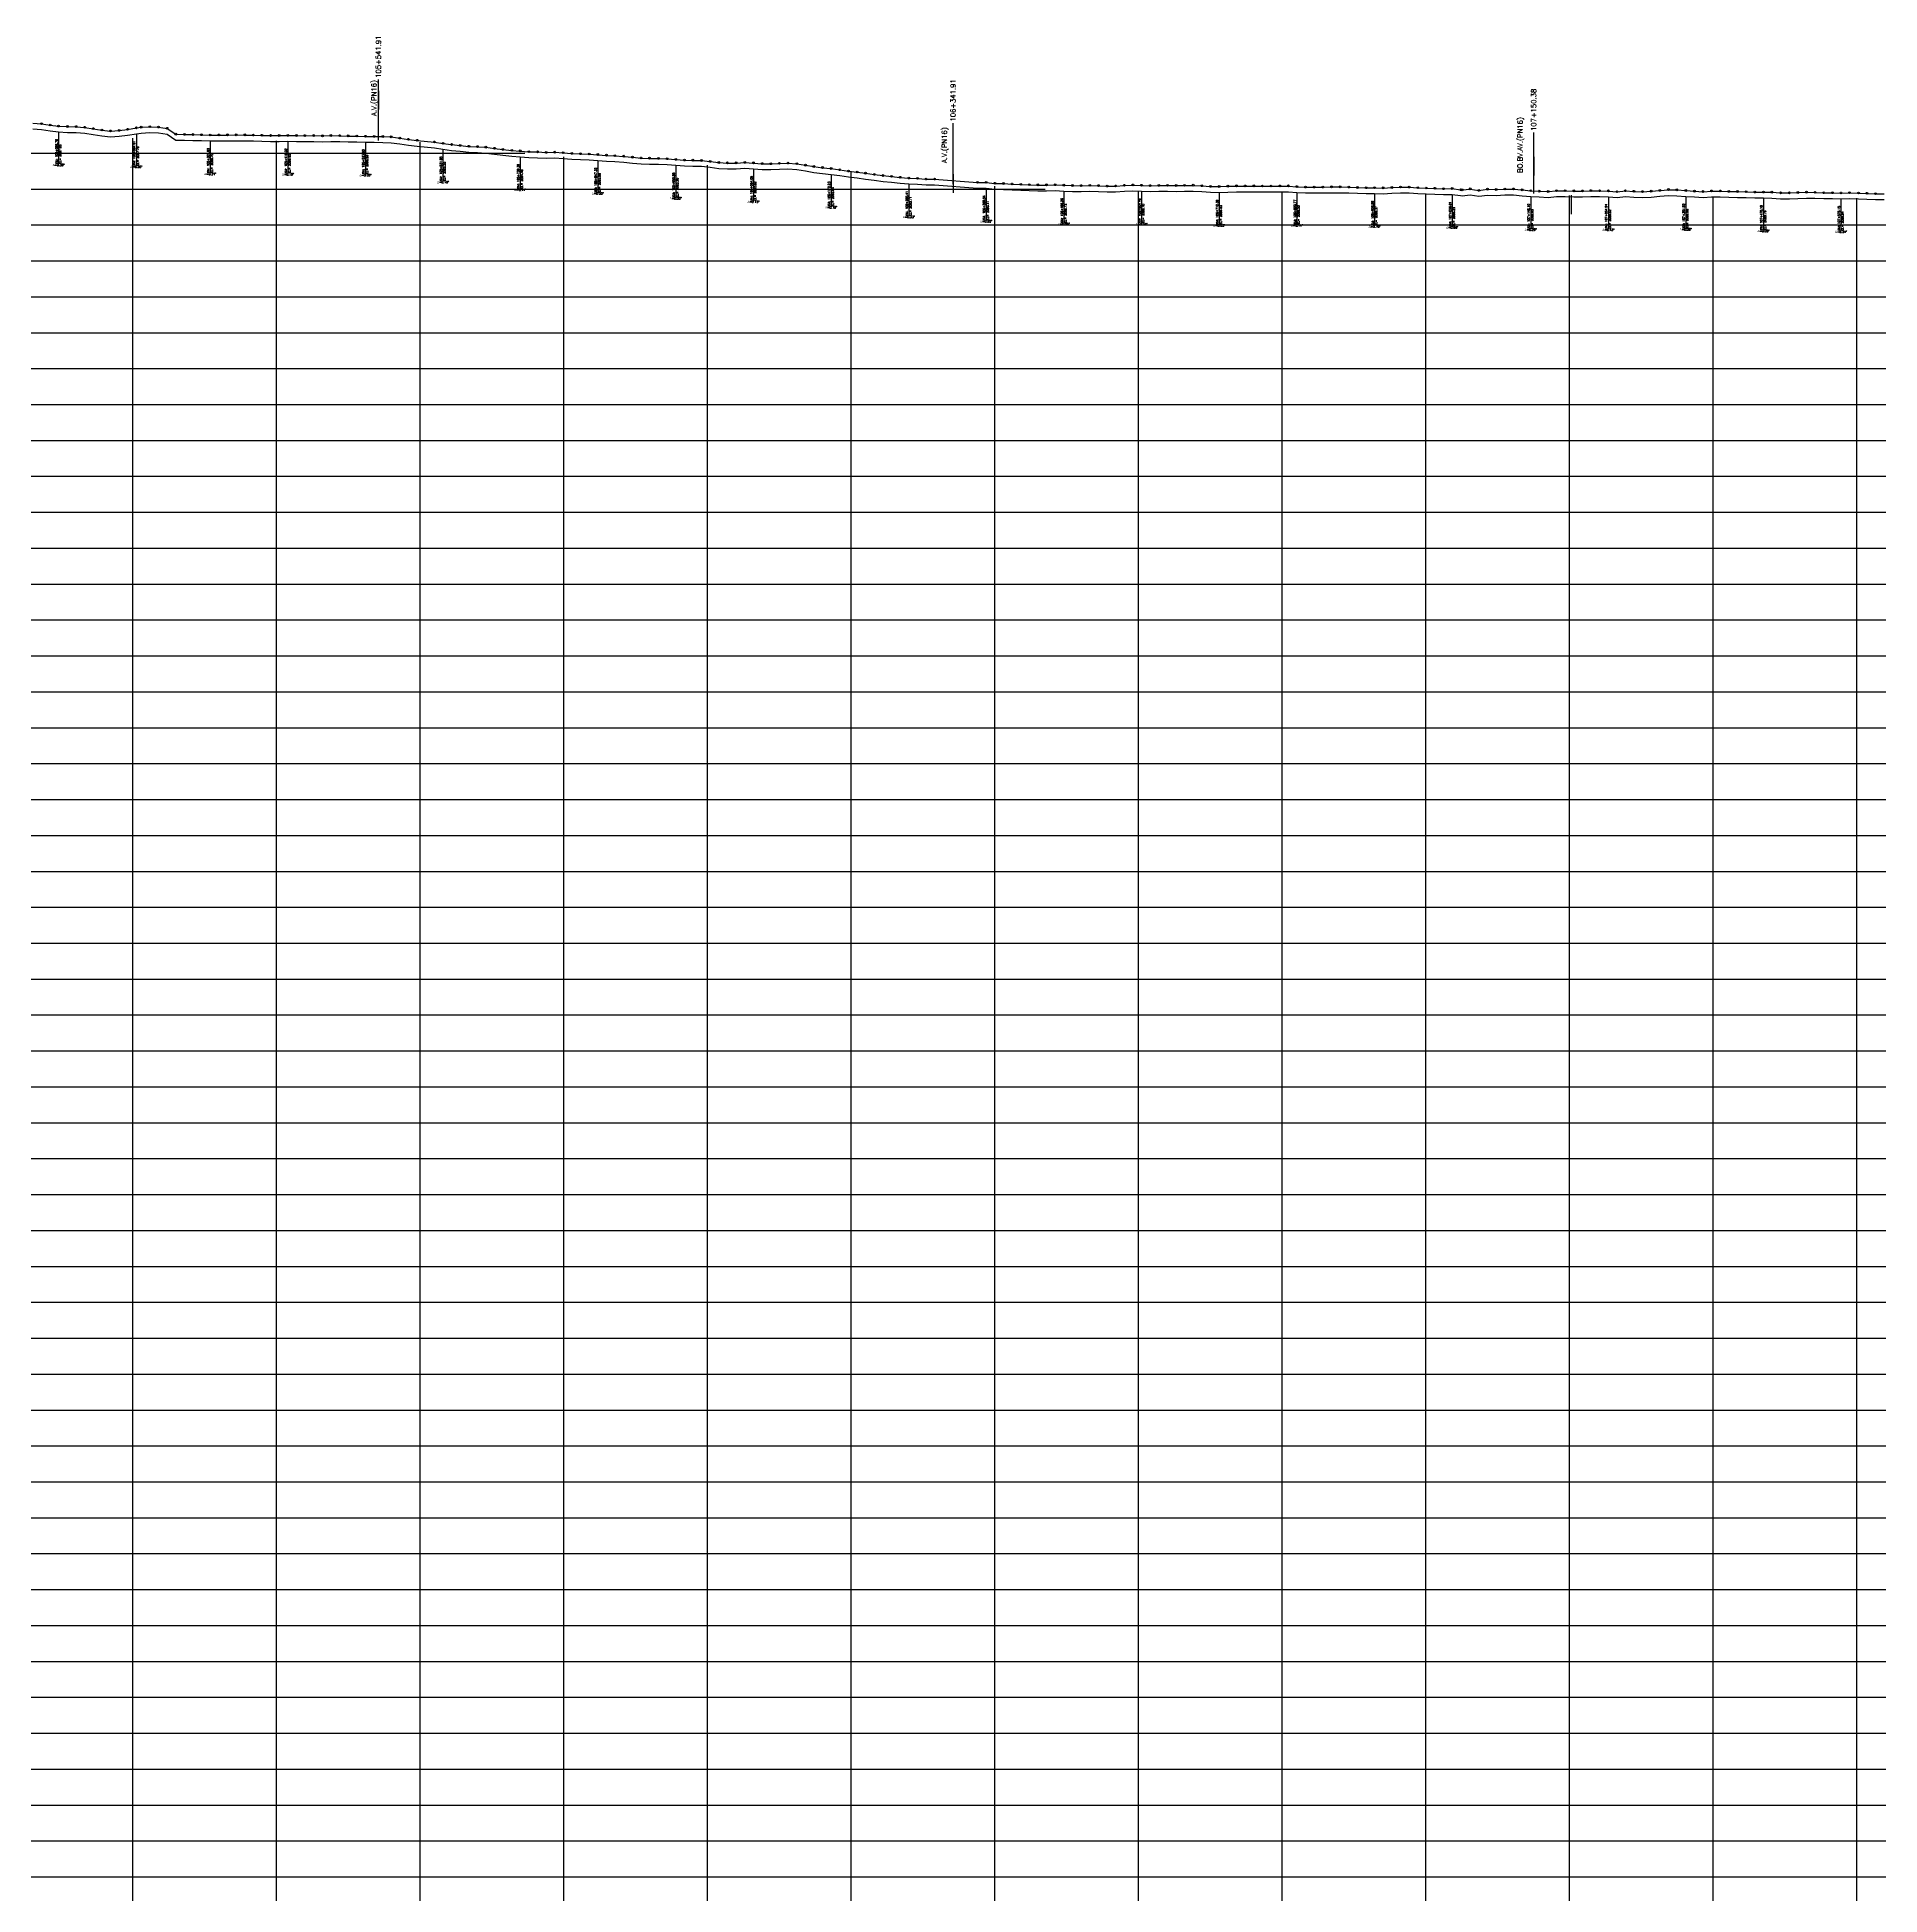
# Model space of a CAD drawing. Header units: metres. Extents: x 575895 to 634487, y 3214622 to 3222739.
# Drawn here: x 606670 to 609235, y 3217261 to 3219847 of the extents above; entities that cross this region are included whole.
import ezdxf

# ---------------------------------------------------------------- set-up
doc = ezdxf.new("R2010")
doc.units = ezdxf.units.M
for name, color, linetype in [('1405-05-17--km 74+000-133+000', 150, 'Continuous'), ('C-ROAD-PROF-GRID-MAJR', 8, 'Continuous'), ('C-ROAD-PROF-LABL', 92, 'Continuous'), ('C-ROAD-PROF-STAN-GEOM', 11, 'Continuous'), ('TXT', 2, 'Continuous'), ('V-NODE', 1, 'Continuous')]:
    doc.layers.add(name, color=color, linetype=linetype)
doc.styles.add('RD', font='ROMAND.SHX', dxfattribs={"height": 3.5})
doc.styles.get("Standard").update_dxf_attribs({"font": 'romanc.shx', "height": 2})

msp = doc.modelspace()

# ---------------------------------------------------------------- linework, layer by layer
at = {"layer": '1405-05-17--km 74+000-133+000', "color": 150, "linetype": 'Continuous', "lineweight": -3, "ltscale": 2, "flags": 128}
for points in [[(606663.7, 3219727.4), (606675.7, 3219726.5), (606687.7, 3219724.6), (606699.6, 3219723.2), (606711.8, 3219722.6), (606723.9, 3219722.4), (606735.9, 3219721.5), (606747.9, 3219719.6), (606759.9, 3219717.7), (606771.9, 3219716.4), (606783.9, 3219717.1), (606795.7, 3219718.7), (606807.8, 3219720.7), (606814.7, 3219721.6), (606826.7, 3219722.3), (606838.7, 3219721.8), (606850.6, 3219720.1), (606862.7, 3219711.9), (606874.7, 3219711.6), (606886.6, 3219711.4), (606898.7, 3219711.1), (606910.7, 3219710.7), (606922.7, 3219710.8), (606934.7, 3219710.9), (606946.7, 3219711), (606958.7, 3219710.9), (606970.7, 3219710.6), (606982.7, 3219710.3), (606994.8, 3219710.1), (607006.8, 3219710.1), (607018.9, 3219710.2), (607030.6, 3219710), (607042.5, 3219709.9), (607054.7, 3219710.1), (607066.8, 3219709.6), (607078.7, 3219710), (607090.9, 3219709.9), (607102.7, 3219709.5), (607114.9, 3219709.3), (607126.8, 3219709), (607138.8, 3219708.8), (607150.8, 3219708.6), (607162.7, 3219708.2), (607174.8, 3219706.4), (607186.5, 3219704.8), (607198.8, 3219703.4), (607222.7, 3219701.1), (607234.7, 3219699.2), (607246.8, 3219697.5), (607258.8, 3219696.2), (607270.8, 3219695), (607282.6, 3219694.6), (607294.2, 3219693.8), (607306.4, 3219692.2), (607318.1, 3219690.7), (607330.4, 3219689.4), (607342.3, 3219688.6), (607354.2, 3219687.5), (607366.5, 3219687.3), (607378.2, 3219686.5), (607390.2, 3219686.9), (607402.2, 3219686.1), (607414.1, 3219685.1), (607426.2, 3219684.6), (607438.2, 3219684.3), (607450.2, 3219683.5), (607462.2, 3219682.6), (607474, 3219681.9), (607486.3, 3219681.2), (607498.4, 3219679.9), (607510.4, 3219678.8), (607522.4, 3219678.4), (607534.6, 3219678.1), (607546.7, 3219677.7), (607558.7, 3219676.7), (607570.8, 3219675.8), (607582.6, 3219675.6), (607594.6, 3219675.3), (607606.7, 3219674), (607618.6, 3219672.5), (607630.6, 3219671.9), (607642.9, 3219671.9), (607654.9, 3219672.6), (607666.9, 3219671.9), (607678.9, 3219670.9), (607691, 3219670.7), (607703, 3219671.3), (607715, 3219671.6), (607727.2, 3219670.8), (607739.3, 3219668.8), (607751.1, 3219666.9), (607763.2, 3219665.4), (607775.1, 3219664.1), (607787, 3219662.4), (607799.2, 3219660.5), (607811.2, 3219659.2), (607823.1, 3219657.6), (607835.2, 3219655.9), (607847.3, 3219654.3), (607859.2, 3219653.2), (607871.1, 3219651.9), (607883.3, 3219650.8), (607895.3, 3219650.4), (607907.2, 3219649.4), (607919.2, 3219649.4), (607978.9, 3219644.8), (607990.9, 3219644.8), (608002.9, 3219643.5), (608014.9, 3219643.2), (608026.9, 3219642.6), (608039, 3219642), (608051, 3219641.6), (608063, 3219641.3), (608075, 3219641.3), (608087.1, 3219641.5), (608099.1, 3219640.9), (608111.1, 3219640.4), (608123.2, 3219640.3), (608135.2, 3219640.6), (608147.2, 3219640.3), (608159.2, 3219639.6), (608171.2, 3219639.8), (608183.3, 3219640.7), (608195.2, 3219641.2), (608207.3, 3219640.7), (608219.3, 3219640.3), (608231.3, 3219640.5), (608243.3, 3219640.6), (608255.3, 3219640.4), (608267.2, 3219640.6), (608279.2, 3219640.8), (608291.2, 3219640.1), (608303.2, 3219639.2), (608315.3, 3219639), (608327.3, 3219639.5), (608339.4, 3219639.9), (608351.4, 3219639.8), (608363.4, 3219639.9), (608375.4, 3219639.7), (608387.5, 3219639.7), (608399.6, 3219639.8), (608411.6, 3219639.9), (608423.6, 3219638.9), (608435.6, 3219638.2), (608447.6, 3219638.2), (608459.6, 3219638.2), (608471.7, 3219638.6), (608483.7, 3219638.6), (608495.7, 3219638.2), (608507.9, 3219637.7), (608519.8, 3219637.3), (608531.7, 3219637.4), (608543.8, 3219637.1), (608555.7, 3219637.7), (608567.8, 3219638.3), (608579.7, 3219638.2), (608591.7, 3219637.4), (608603.7, 3219636.9), (608615.7, 3219636.6), (608627.7, 3219635.9), (608639.7, 3219636.2), (608651.5, 3219634.5), (608653.5, 3219634.4), (608664.9, 3219635.7), (608676.8, 3219633.6), (608688.9, 3219635.3), (608700.9, 3219634.9), (608712.9, 3219635.5), (608725, 3219635.6), (608737, 3219634.4), (608749, 3219633.2), (608761, 3219632.6), (608773.4, 3219632.1), (608784.9, 3219633.2), (608797, 3219633.2), (608808.9, 3219632.9), (608821.2, 3219632.8), (608832.9, 3219633.3), (608845, 3219633.1), (608857.1, 3219632.9), (608869.2, 3219631.8), (608880.8, 3219633.1), (608892.7, 3219632.4), (608904.7, 3219631.9), (608916.9, 3219632.5), (608928.7, 3219633.6), (608940.7, 3219634.8), (608952.6, 3219634.4), (608964.8, 3219633.5), (608976.9, 3219632.6), (608988.9, 3219632), (609000.9, 3219632.8), (609013, 3219632.8), (609025, 3219632.2), (609037, 3219632.1), (609048.9, 3219631.8), (609061, 3219631.3), (609073, 3219631.3), (609084.9, 3219631.2), (609097, 3219630.2), (609109.1, 3219630.2), (609120.9, 3219630.7), (609132.9, 3219631.1), (609144.8, 3219630.9), (609156.9, 3219630.3), (609169, 3219630.3), (609181, 3219630.1), (609193, 3219630.4), (609205.3, 3219630), (609217, 3219629.6), (609229.2, 3219629), (609241, 3219629.1)], [(606663.7, 3219719.4), (606675.7, 3219718.5), (606687.7, 3219716.6), (606699.6, 3219715.2), (606711.8, 3219714.6), (606723.9, 3219714.4), (606735.9, 3219713.5), (606747.9, 3219711.6), (606759.9, 3219709.7), (606771.9, 3219708.4), (606783.9, 3219709.1), (606795.7, 3219710.7), (606807.8, 3219712.7), (606814.7, 3219713.6), (606826.7, 3219714.3), (606838.7, 3219713.8), (606850.6, 3219712.1), (606862.7, 3219703.9), (606874.7, 3219703.6), (606886.6, 3219703.4), (606898.7, 3219703.1), (606910.7, 3219702.7), (606922.7, 3219702.8), (606934.7, 3219702.9), (606946.7, 3219703), (606958.7, 3219702.9), (606970.7, 3219702.6), (606982.7, 3219702.3), (606994.8, 3219702.1), (607006.8, 3219702.1), (607018.9, 3219702.2), (607030.6, 3219702), (607042.5, 3219701.9), (607054.7, 3219702.1), (607066.8, 3219701.6), (607078.7, 3219702), (607090.9, 3219701.9), (607102.7, 3219701.5), (607114.9, 3219701.3), (607126.8, 3219701), (607138.8, 3219700.8), (607150.8, 3219700.6), (607162.7, 3219700.2), (607174.8, 3219698.4), (607186.5, 3219696.8), (607198.8, 3219695.4), (607222.7, 3219693.1), (607234.7, 3219691.2), (607246.8, 3219689.5), (607258.8, 3219688.2), (607270.8, 3219687), (607282.6, 3219686.6), (607294.2, 3219685.8), (607306.4, 3219684.2), (607318.1, 3219682.7), (607330.4, 3219681.4), (607342.3, 3219680.6), (607354.2, 3219679.5), (607366.5, 3219679.3), (607378.2, 3219678.5), (607390.2, 3219678.9), (607402.2, 3219678.1), (607414.1, 3219677.1), (607426.2, 3219676.6), (607438.2, 3219676.3), (607450.2, 3219675.5), (607462.2, 3219674.6), (607474, 3219673.9), (607486.3, 3219673.2), (607498.4, 3219671.9), (607510.4, 3219670.8), (607522.4, 3219670.4), (607534.6, 3219670.1), (607546.7, 3219669.7), (607558.7, 3219668.7), (607570.8, 3219667.8), (607582.6, 3219667.6), (607594.6, 3219667.3), (607606.7, 3219666), (607618.6, 3219664.5), (607630.6, 3219663.9), (607642.9, 3219663.9), (607654.9, 3219664.6), (607666.9, 3219663.9), (607678.9, 3219662.9), (607691, 3219662.7), (607703, 3219663.3), (607715, 3219663.6), (607727.2, 3219662.8), (607739.3, 3219660.8), (607751.1, 3219658.9), (607763.2, 3219657.4), (607775.1, 3219656.1), (607787, 3219654.4), (607799.2, 3219652.5), (607811.2, 3219651.2), (607823.1, 3219649.6), (607835.2, 3219647.9), (607847.3, 3219646.3), (607859.2, 3219645.2), (607871.1, 3219643.9), (607883.3, 3219642.8), (607895.3, 3219642.4), (607907.2, 3219641.4), (607919.2, 3219641.4), (607978.9, 3219636.8), (607990.9, 3219636.8), (608002.9, 3219635.5), (608014.9, 3219635.2), (608026.9, 3219634.6), (608039, 3219634), (608051, 3219633.6), (608063, 3219633.3), (608075, 3219633.3), (608087.1, 3219633.5), (608099.1, 3219632.9), (608111.1, 3219632.4), (608123.2, 3219632.3), (608135.2, 3219632.6), (608147.2, 3219632.3), (608159.2, 3219631.6), (608171.2, 3219631.8), (608183.3, 3219632.7), (608195.2, 3219633.2), (608207.3, 3219632.7), (608219.3, 3219632.3), (608231.3, 3219632.5), (608243.3, 3219632.6), (608255.3, 3219632.4), (608267.2, 3219632.6), (608279.2, 3219632.8), (608291.2, 3219632.1), (608303.2, 3219631.2), (608315.3, 3219631), (608327.3, 3219631.5), (608339.4, 3219631.9), (608351.4, 3219631.8), (608363.4, 3219631.9), (608375.4, 3219631.7), (608387.5, 3219631.7), (608399.6, 3219631.8), (608411.6, 3219631.9), (608423.6, 3219630.9), (608435.6, 3219630.2), (608447.6, 3219630.2), (608459.6, 3219630.2), (608471.7, 3219630.6), (608483.7, 3219630.6), (608495.7, 3219630.2), (608507.9, 3219629.7), (608519.8, 3219629.3), (608531.7, 3219629.4), (608543.8, 3219629.1), (608555.7, 3219629.7), (608567.8, 3219630.3), (608579.7, 3219630.2), (608591.7, 3219629.4), (608603.7, 3219628.9), (608615.7, 3219628.6), (608627.7, 3219627.9), (608639.7, 3219628.2), (608651.5, 3219626.5), (608653.5, 3219626.4), (608664.9, 3219627.7), (608676.8, 3219625.6), (608688.9, 3219627.3), (608700.9, 3219626.9), (608712.9, 3219627.5), (608725, 3219627.6), (608737, 3219626.4), (608749, 3219625.2), (608761, 3219624.6), (608773.4, 3219624.1), (608784.9, 3219625.2), (608797, 3219625.2), (608808.9, 3219624.9), (608821.2, 3219624.8), (608832.9, 3219625.3), (608845, 3219625.1), (608857.1, 3219624.9), (608869.2, 3219623.8), (608880.8, 3219625.1), (608892.7, 3219624.4), (608904.7, 3219623.9), (608916.9, 3219624.5), (608928.7, 3219625.6), (608940.7, 3219626.8), (608952.6, 3219626.4), (608964.8, 3219625.5), (608976.9, 3219624.6), (608988.9, 3219624), (609000.9, 3219624.8), (609013, 3219624.8), (609025, 3219624.2), (609037, 3219624.1), (609048.9, 3219623.8), (609061, 3219623.3), (609073, 3219623.3), (609084.9, 3219623.2), (609097, 3219622.2), (609109.1, 3219622.2), (609120.9, 3219622.7), (609132.9, 3219623.1), (609144.8, 3219622.9), (609156.9, 3219622.3), (609169, 3219622.3), (609181, 3219622.1), (609193, 3219622.4), (609205.3, 3219622), (609217, 3219621.6), (609229.2, 3219621), (609241, 3219621.1)]]:
    msp.add_lwpolyline(points, dxfattribs=at)
at = {"layer": 'C-ROAD-PROF-GRID-MAJR', "color": 8, "linetype": 'Continuous', "lineweight": -3, "ltscale": 0.6}
for p, q in [((606802.9, 3215235.7), (606802.9, 3219706.4)), ((602898.7, 3219685.7), (607348.8, 3219685.7)), ((607002.9, 3215235.7), (607002.9, 3219702.8)), ((607202.9, 3215235.7), (607202.9, 3219700.8)), ((607402.9, 3215235.7), (607402.9, 3219680.4)), ((607602.9, 3215235.7), (607602.9, 3219668.8)), ((607802.9, 3215235.7), (607802.9, 3219659.1)), ((602165.6, 3219635.7), (608073, 3219635.7)), ((608002.9, 3215235.7), (608002.9, 3219639.7)), ((608202.9, 3215235.7), (608202.9, 3219632.9)), ((608402.9, 3215235.7), (608402.9, 3219630.9)), ((608602.9, 3215235.7), (608602.9, 3219628.9)), ((608802.9, 3215235.7), (608802.9, 3219626.9)), ((609002.9, 3215235.7), (609002.9, 3219624.9)), ((609202.9, 3215235.7), (609202.9, 3219622.9)), ((601526.5, 3219585.7), (610462.3, 3219585.7)), ((600719.4, 3219535.7), (616623.8, 3219535.7)), ((600337.3, 3219485.7), (616655.7, 3219485.7)), ((599555.9, 3219435.7), (616765.9, 3219435.7)), ((596136.1, 3219385.7), (616876.1, 3219385.7)), ((595665.8, 3219335.7), (617001.9, 3219335.7)), ((594931.4, 3219285.7), (617147.7, 3219285.7)), ((593817.7, 3219235.7), (617293.5, 3219235.7)), ((591896.1, 3219185.7), (617482.5, 3219185.7)), ((591290.9, 3219135.7), (617560.3, 3219135.7)), ((590703, 3219085.7), (617621.2, 3219085.7)), ((590345.8, 3219035.7), (617842.5, 3219035.7)), ((589932, 3218985.7), (617876.7, 3218985.7)), ((589649.5, 3218935.7), (617910.8, 3218935.7)), ((589229.7, 3218885.7), (634202.9, 3218885.7)), ((588839, 3218835.7), (634202.9, 3218835.7)), ((588788.5, 3218785.7), (634202.9, 3218785.7)), ((588574.1, 3218735.7), (634202.9, 3218735.7)), ((587846.2, 3218685.7), (634202.9, 3218685.7)), ((587471.4, 3218635.7), (634202.9, 3218635.7)), ((587402.3, 3218585.7), (634202.9, 3218585.7)), ((586879.5, 3218535.7), (634202.9, 3218535.7)), ((586834, 3218485.7), (634202.9, 3218485.7)), ((586802.6, 3218435.7), (634202.9, 3218435.7)), ((586657.4, 3218385.7), (634202.9, 3218385.7)), ((586394.3, 3218335.7), (634202.9, 3218335.7)), ((586104.8, 3218285.7), (634202.9, 3218285.7)), ((585771.4, 3218235.7), (634202.9, 3218235.7)), ((585413.8, 3218185.7), (634202.9, 3218185.7)), ((583461.1, 3218135.7), (634202.9, 3218135.7)), ((583425.8, 3218085.7), (634202.9, 3218085.7)), ((583390.7, 3218035.7), (634202.9, 3218035.7)), ((583124, 3217985.7), (634202.9, 3217985.7)), ((581945.1, 3217935.7), (634202.9, 3217935.7)), ((581633, 3217885.7), (634202.9, 3217885.7)), ((581370.7, 3217835.7), (634202.9, 3217835.7)), ((580454.3, 3217785.7), (634202.9, 3217785.7)), ((579879.4, 3217735.7), (634202.9, 3217735.7)), ((579207.9, 3217685.7), (634202.9, 3217685.7)), ((578887.7, 3217635.7), (634202.9, 3217635.7)), ((578337, 3217585.7), (634202.9, 3217585.7)), ((577365.6, 3217535.7), (634202.9, 3217535.7)), ((577266.7, 3217485.7), (634202.9, 3217485.7)), ((576892.4, 3217435.7), (634202.9, 3217435.7)), ((576738.6, 3217385.7), (634202.9, 3217385.7)), ((576102.9, 3217335.7), (634202.9, 3217335.7)), ((576102.9, 3217285.7), (634202.9, 3217285.7))]:
    msp.add_line(p, q, dxfattribs=at)
at = {"layer": 'C-ROAD-PROF-LABL', "color": 92, "linetype": 'Continuous', "lineweight": -3}
for p, q in [((607144.8, 3219703.4), (607144.8, 3219788.4)), ((607944.8, 3219642.6), (607944.8, 3219727.6)), ((608753.2, 3219629.4), (608753.2, 3219714.4))]:
    msp.add_line(p, q, dxfattribs=at)
at = {"layer": 'C-ROAD-PROF-STAN-GEOM', "color": 11, "linetype": 'Continuous', "lineweight": -3}
for p, q in [((606699.6, 3219715.2), (606699.6, 3219670.2)), ((606807.8, 3219712.7), (606807.8, 3219667.7)), ((606910.7, 3219702.7), (606910.7, 3219657.7)), ((607018.9, 3219702.2), (607018.9, 3219657.2)), ((607126.8, 3219701), (607126.8, 3219656)), ((607234.7, 3219691.2), (607234.7, 3219646.2)), ((607342.3, 3219680.6), (607342.3, 3219635.6)), ((607450.2, 3219675.5), (607450.2, 3219630.5)), ((607558.7, 3219668.7), (607558.7, 3219623.7)), ((607666.9, 3219663.9), (607666.9, 3219618.9)), ((607775.1, 3219656.1), (607775.1, 3219611.1)), ((607883.3, 3219642.8), (607883.3, 3219597.8)), ((607990.9, 3219636.8), (607990.9, 3219591.8)), ((608099.1, 3219632.9), (608099.1, 3219587.9)), ((608207.3, 3219632.7), (608207.3, 3219587.7)), ((608315.3, 3219631), (608315.3, 3219586)), ((608423.6, 3219630.9), (608423.6, 3219585.9)), ((608531.7, 3219629.4), (608531.7, 3219584.4)), ((608639.7, 3219628.2), (608639.7, 3219583.2)), ((608749, 3219625.2), (608749, 3219580.2)), ((608857.1, 3219624.9), (608857.1, 3219579.9)), ((608964.8, 3219625.5), (608964.8, 3219580.5)), ((609073, 3219623.3), (609073, 3219578.3)), ((609181, 3219622.1), (609181, 3219577.1))]:
    msp.add_line(p, q, dxfattribs=at)
at = {"layer": 'TXT', "color": 2, "linetype": 'Continuous', "lineweight": -3}
for p, q in [((607144.8, 3219772.5), (607144.8, 3219746.6)), ((607944.8, 3219656.2), (607944.8, 3219630.2))]:
    msp.add_line(p, q, dxfattribs=at)
for points in [[(608753.2, 3219680.7), (608753.2, 3219654.3)], [(608805.3, 3219627), (608805.3, 3219600.7)]]:
    msp.add_lwpolyline(points, dxfattribs=at)
at = {"layer": 'V-NODE', "lineweight": -2}
for p, q in [((606675.7, 3219726.7), (606675.7, 3219726.7)), ((606687.7, 3219724.8), (606687.7, 3219724.8)), ((606699.6, 3219723.4), (606699.6, 3219723.4)), ((606711.8, 3219722.8), (606711.8, 3219722.8)), ((606723.9, 3219722.6), (606723.9, 3219722.6)), ((606735.9, 3219721.7), (606735.9, 3219721.7)), ((606747.9, 3219719.8), (606747.9, 3219719.8)), ((606759.9, 3219717.9), (606759.9, 3219717.9)), ((606771.9, 3219716.6), (606771.9, 3219716.6)), ((606783.9, 3219717.3), (606783.9, 3219717.3)), ((606795.7, 3219718.9), (606795.7, 3219718.9)), ((606807.8, 3219720.9), (606807.8, 3219720.9)), ((606814.7, 3219721.8), (606814.7, 3219721.8)), ((606826.7, 3219722.5), (606826.7, 3219722.5)), ((606838.7, 3219722), (606838.7, 3219722)), ((606850.6, 3219720.3), (606850.6, 3219720.3)), ((606862.7, 3219712.1), (606862.7, 3219712.1)), ((606874.7, 3219711.8), (606874.7, 3219711.8)), ((606886.7, 3219711.6), (606886.7, 3219711.6)), ((606898.7, 3219711.3), (606898.7, 3219711.3)), ((606910.7, 3219710.9), (606910.7, 3219710.9)), ((606922.7, 3219711), (606922.7, 3219711)), ((606934.7, 3219711.1), (606934.7, 3219711.1)), ((606946.7, 3219711.2), (606946.7, 3219711.2)), ((606958.7, 3219711.1), (606958.7, 3219711.1)), ((606970.7, 3219710.8), (606970.7, 3219710.8)), ((606982.7, 3219710.5), (606982.7, 3219710.5)), ((606994.8, 3219710.3), (606994.8, 3219710.3)), ((607006.8, 3219710.3), (607006.8, 3219710.3)), ((607018.9, 3219710.4), (607018.9, 3219710.4)), ((607030.6, 3219710.2), (607030.6, 3219710.2)), ((607042.5, 3219710.1), (607042.5, 3219710.1)), ((607054.7, 3219710.3), (607054.7, 3219710.3)), ((607066.8, 3219709.8), (607066.8, 3219709.8)), ((607078.7, 3219710.2), (607078.7, 3219710.2)), ((607090.9, 3219710.1), (607090.9, 3219710.1)), ((607102.7, 3219709.7), (607102.7, 3219709.7)), ((607114.9, 3219709.5), (607114.9, 3219709.5)), ((607126.8, 3219709.2), (607126.8, 3219709.2)), ((607138.8, 3219709), (607138.8, 3219709)), ((607150.8, 3219708.8), (607150.8, 3219708.8)), ((607162.7, 3219708.4), (607162.7, 3219708.4)), ((607174.8, 3219706.6), (607174.8, 3219706.6)), ((607186.5, 3219705), (607186.5, 3219705)), ((607198.8, 3219703.6), (607198.8, 3219703.6)), ((607222.7, 3219701.3), (607222.7, 3219701.3)), ((607234.7, 3219699.4), (607234.7, 3219699.4)), ((607246.8, 3219697.7), (607246.8, 3219697.7)), ((607258.8, 3219696.4), (607258.8, 3219696.4)), ((607270.8, 3219695.2), (607270.8, 3219695.2)), ((607282.6, 3219694.8), (607282.6, 3219694.8)), ((607294.2, 3219694), (607294.2, 3219694)), ((607306.4, 3219692.4), (607306.4, 3219692.4)), ((607318.1, 3219690.9), (607318.1, 3219690.9)), ((607330.4, 3219689.6), (607330.4, 3219689.6)), ((607342.3, 3219688.8), (607342.3, 3219688.8)), ((607354.2, 3219687.7), (607354.2, 3219687.7)), ((607366.5, 3219687.5), (607366.5, 3219687.5)), ((607378.2, 3219686.7), (607378.2, 3219686.7)), ((607390.2, 3219687.1), (607390.2, 3219687.1)), ((607402.2, 3219686.3), (607402.2, 3219686.3)), ((607414.1, 3219685.3), (607414.1, 3219685.3)), ((607426.2, 3219684.8), (607426.2, 3219684.8)), ((607438.2, 3219684.5), (607438.2, 3219684.5)), ((607450.2, 3219683.7), (607450.2, 3219683.7)), ((607462.2, 3219682.8), (607462.2, 3219682.8)), ((607474, 3219682.1), (607474, 3219682.1)), ((607486.3, 3219681.4), (607486.3, 3219681.4)), ((607498.4, 3219680.1), (607498.4, 3219680.1)), ((607510.4, 3219679), (607510.4, 3219679)), ((607522.4, 3219678.6), (607522.4, 3219678.6)), ((607534.6, 3219678.3), (607534.6, 3219678.3)), ((607546.7, 3219677.9), (607546.7, 3219677.9)), ((607558.7, 3219676.9), (607558.7, 3219676.9)), ((607570.8, 3219676), (607570.8, 3219676)), ((607582.6, 3219675.8), (607582.6, 3219675.8)), ((607594.6, 3219675.5), (607594.6, 3219675.5)), ((607606.7, 3219674.2), (607606.7, 3219674.2)), ((607618.6, 3219672.7), (607618.6, 3219672.7)), ((607630.6, 3219672.1), (607630.6, 3219672.1)), ((607642.9, 3219672.1), (607642.9, 3219672.1)), ((607654.9, 3219672.8), (607654.9, 3219672.8)), ((607666.9, 3219672.1), (607666.9, 3219672.1)), ((607678.9, 3219671.1), (607678.9, 3219671.1)), ((607691, 3219670.9), (607691, 3219670.9)), ((607703, 3219671.5), (607703, 3219671.5)), ((607715, 3219671.8), (607715, 3219671.8)), ((607727.2, 3219671), (607727.2, 3219671)), ((607739.3, 3219669), (607739.3, 3219669)), ((607751.1, 3219667.1), (607751.1, 3219667.1)), ((607763.2, 3219665.6), (607763.2, 3219665.6)), ((607775.1, 3219664.3), (607775.1, 3219664.3)), ((607787, 3219662.6), (607787, 3219662.6)), ((607799.2, 3219660.7), (607799.2, 3219660.7)), ((607811.2, 3219659.4), (607811.2, 3219659.4)), ((607823.1, 3219657.8), (607823.1, 3219657.8)), ((607835.2, 3219656.1), (607835.2, 3219656.1)), ((607847.3, 3219654.5), (607847.3, 3219654.5)), ((607859.2, 3219653.4), (607859.2, 3219653.4)), ((607871.1, 3219652.1), (607871.1, 3219652.1)), ((607883.3, 3219651), (607883.3, 3219651)), ((607895.3, 3219650.6), (607895.3, 3219650.6)), ((607907.2, 3219649.6), (607907.2, 3219649.6)), ((607919.2, 3219649.6), (607919.2, 3219649.6)), ((607978.9, 3219645), (607978.9, 3219645)), ((607990.9, 3219645), (607990.9, 3219645)), ((608002.9, 3219643.7), (608002.9, 3219643.7)), ((608014.9, 3219643.4), (608014.9, 3219643.4)), ((608026.9, 3219642.8), (608026.9, 3219642.8)), ((608039, 3219642.2), (608039, 3219642.2)), ((608051, 3219641.8), (608051, 3219641.8)), ((608063, 3219641.5), (608063, 3219641.5)), ((608075, 3219641.5), (608075, 3219641.5)), ((608087.1, 3219641.7), (608087.1, 3219641.7)), ((608099.1, 3219641.1), (608099.1, 3219641.1)), ((608111.1, 3219640.6), (608111.1, 3219640.6)), ((608123.2, 3219640.5), (608123.2, 3219640.5)), ((608135.2, 3219640.8), (608135.2, 3219640.8)), ((608147.2, 3219640.5), (608147.2, 3219640.5)), ((608159.2, 3219639.8), (608159.2, 3219639.8)), ((608171.2, 3219640), (608171.2, 3219640)), ((608183.3, 3219640.9), (608183.3, 3219640.9)), ((608195.2, 3219641.4), (608195.2, 3219641.4)), ((608207.3, 3219640.9), (608207.3, 3219640.9)), ((608219.3, 3219640.5), (608219.3, 3219640.5)), ((608231.3, 3219640.7), (608231.3, 3219640.7)), ((608243.3, 3219640.8), (608243.3, 3219640.8)), ((608255.3, 3219640.6), (608255.3, 3219640.6)), ((608267.2, 3219640.8), (608267.2, 3219640.8)), ((608279.2, 3219641), (608279.2, 3219641)), ((608291.2, 3219640.3), (608291.2, 3219640.3)), ((608303.2, 3219639.4), (608303.2, 3219639.4)), ((608315.3, 3219639.2), (608315.3, 3219639.2)), ((608327.3, 3219639.7), (608327.3, 3219639.7)), ((608339.4, 3219640.1), (608339.4, 3219640.1)), ((608351.4, 3219640), (608351.4, 3219640)), ((608363.4, 3219640.1), (608363.4, 3219640.1)), ((608375.4, 3219639.9), (608375.4, 3219639.9)), ((608387.5, 3219639.9), (608387.5, 3219639.9)), ((608399.6, 3219640), (608399.6, 3219640)), ((608411.6, 3219640.1), (608411.6, 3219640.1)), ((608423.6, 3219639.1), (608423.6, 3219639.1)), ((608435.6, 3219638.4), (608435.6, 3219638.4)), ((608447.6, 3219638.4), (608447.6, 3219638.4)), ((608459.6, 3219638.4), (608459.6, 3219638.4)), ((608471.7, 3219638.8), (608471.7, 3219638.8)), ((608483.7, 3219638.8), (608483.7, 3219638.8)), ((608495.7, 3219638.4), (608495.7, 3219638.4)), ((608507.9, 3219637.9), (608507.9, 3219637.9)), ((608519.8, 3219637.5), (608519.8, 3219637.5)), ((608531.7, 3219637.6), (608531.7, 3219637.6)), ((608543.8, 3219637.3), (608543.8, 3219637.3)), ((608555.7, 3219637.9), (608555.7, 3219637.9)), ((608567.8, 3219638.5), (608567.8, 3219638.5)), ((608579.7, 3219638.4), (608579.7, 3219638.4)), ((608591.7, 3219637.6), (608591.7, 3219637.6)), ((608603.7, 3219637.1), (608603.7, 3219637.1)), ((608615.7, 3219636.8), (608615.7, 3219636.8)), ((608627.7, 3219636.1), (608627.7, 3219636.1)), ((608639.7, 3219636.4), (608639.7, 3219636.4)), ((608651.5, 3219634.7), (608651.5, 3219634.7)), ((608653.5, 3219634.6), (608653.5, 3219634.6)), ((608664.9, 3219635.9), (608664.9, 3219635.9)), ((608676.8, 3219633.8), (608676.8, 3219633.8)), ((608688.9, 3219635.5), (608688.9, 3219635.5)), ((608700.9, 3219635.1), (608700.9, 3219635.1)), ((608712.9, 3219635.7), (608712.9, 3219635.7)), ((608725, 3219635.8), (608725, 3219635.8)), ((608737, 3219634.6), (608737, 3219634.6)), ((608749, 3219633.4), (608749, 3219633.4)), ((608761, 3219632.8), (608761, 3219632.8)), ((608773.4, 3219632.3), (608773.4, 3219632.3)), ((608784.9, 3219633.4), (608784.9, 3219633.4)), ((608797, 3219633.4), (608797, 3219633.4)), ((608808.9, 3219633.1), (608808.9, 3219633.1)), ((608821.2, 3219633), (608821.2, 3219633)), ((608832.9, 3219633.5), (608832.9, 3219633.5)), ((608845, 3219633.3), (608845, 3219633.3)), ((608857.1, 3219633.1), (608857.1, 3219633.1)), ((608869.2, 3219632), (608869.2, 3219632)), ((608880.8, 3219633.3), (608880.8, 3219633.3)), ((608892.7, 3219632.6), (608892.7, 3219632.6)), ((608904.7, 3219632.1), (608904.7, 3219632.1)), ((608916.9, 3219632.7), (608916.9, 3219632.7)), ((608928.7, 3219633.8), (608928.7, 3219633.8)), ((608940.7, 3219635), (608940.7, 3219635)), ((608952.6, 3219634.6), (608952.6, 3219634.6)), ((608964.8, 3219633.7), (608964.8, 3219633.7)), ((608976.9, 3219632.8), (608976.9, 3219632.8)), ((608988.9, 3219632.2), (608988.9, 3219632.2)), ((609000.9, 3219633), (609000.9, 3219633)), ((609013, 3219633), (609013, 3219633)), ((609025, 3219632.4), (609025, 3219632.4)), ((609037, 3219632.3), (609037, 3219632.3)), ((609048.9, 3219632), (609048.9, 3219632)), ((609061, 3219631.5), (609061, 3219631.5)), ((609073, 3219631.5), (609073, 3219631.5)), ((609084.9, 3219631.4), (609084.9, 3219631.4)), ((609097, 3219630.4), (609097, 3219630.4)), ((609109.1, 3219630.4), (609109.1, 3219630.4)), ((609120.9, 3219630.9), (609120.9, 3219630.9)), ((609132.9, 3219631.3), (609132.9, 3219631.3)), ((609144.8, 3219631.1), (609144.8, 3219631.1)), ((609156.9, 3219630.5), (609156.9, 3219630.5)), ((609169, 3219630.5), (609169, 3219630.5)), ((609181, 3219630.3), (609181, 3219630.3)), ((609193, 3219630.6), (609193, 3219630.6)), ((609205.3, 3219630.2), (609205.3, 3219630.2)), ((609217, 3219629.8), (609217, 3219629.8)), ((609229.2, 3219629.2), (609229.2, 3219629.2))]:
    msp.add_line(p, q, dxfattribs=at)
for centre in [(606675.7, 3219726.7), (606687.7, 3219724.8), (606699.6, 3219723.4), (606711.8, 3219722.8), (606723.9, 3219722.6), (606735.9, 3219721.7), (606747.9, 3219719.8), (606759.9, 3219717.9), (606771.9, 3219716.6), (606783.9, 3219717.3), (606795.7, 3219718.9), (606807.8, 3219720.9), (606814.7, 3219721.8), (606826.7, 3219722.5), (606838.7, 3219722), (606850.6, 3219720.3), (606862.7, 3219712.1), (606874.7, 3219711.8), (606886.7, 3219711.6), (606898.7, 3219711.3), (606910.7, 3219710.9), (606922.7, 3219711), (606934.7, 3219711.1), (606946.7, 3219711.2), (606958.7, 3219711.1), (606970.7, 3219710.8), (606982.7, 3219710.5), (606994.8, 3219710.3), (607006.8, 3219710.3), (607018.9, 3219710.4), (607030.6, 3219710.2), (607042.5, 3219710.1), (607054.7, 3219710.3), (607066.8, 3219709.8), (607078.7, 3219710.2), (607090.9, 3219710.1), (607102.7, 3219709.7), (607114.9, 3219709.5), (607126.8, 3219709.2), (607138.8, 3219709), (607150.8, 3219708.8), (607162.7, 3219708.4), (607174.8, 3219706.6), (607186.5, 3219705), (607198.8, 3219703.6), (607222.7, 3219701.3), (607234.7, 3219699.4), (607246.8, 3219697.7), (607258.8, 3219696.4), (607270.8, 3219695.2), (607282.6, 3219694.8), (607294.2, 3219694), (607306.4, 3219692.4), (607318.1, 3219690.9), (607330.4, 3219689.6), (607342.3, 3219688.8), (607354.2, 3219687.7), (607366.5, 3219687.5), (607378.2, 3219686.7), (607390.2, 3219687.1), (607402.2, 3219686.3), (607414.1, 3219685.3), (607426.2, 3219684.8), (607438.2, 3219684.5), (607450.2, 3219683.7), (607462.2, 3219682.8), (607474, 3219682.1), (607486.3, 3219681.4), (607498.4, 3219680.1), (607510.4, 3219679), (607522.4, 3219678.6), (607534.6, 3219678.3), (607546.7, 3219677.9), (607558.7, 3219676.9), (607570.8, 3219676), (607582.6, 3219675.8), (607594.6, 3219675.5), (607606.7, 3219674.2), (607618.6, 3219672.7), (607630.6, 3219672.1), (607642.9, 3219672.1), (607654.9, 3219672.8), (607666.9, 3219672.1), (607678.9, 3219671.1), (607691, 3219670.9), (607703, 3219671.5), (607715, 3219671.8), (607727.2, 3219671), (607739.3, 3219669), (607751.1, 3219667.1), (607763.2, 3219665.6), (607775.1, 3219664.3), (607787, 3219662.6), (607799.2, 3219660.7), (607811.2, 3219659.4), (607823.1, 3219657.8), (607835.2, 3219656.1), (607847.3, 3219654.5), (607859.2, 3219653.4), (607871.1, 3219652.1), (607883.3, 3219651), (607895.3, 3219650.6), (607907.2, 3219649.6), (607919.2, 3219649.6), (607978.9, 3219645), (607990.9, 3219645), (608002.9, 3219643.7), (608014.9, 3219643.4), (608026.9, 3219642.8), (608039, 3219642.2), (608051, 3219641.8), (608063, 3219641.5), (608075, 3219641.5), (608087.1, 3219641.7), (608099.1, 3219641.1), (608111.1, 3219640.6), (608123.2, 3219640.5), (608135.2, 3219640.8), (608147.2, 3219640.5), (608159.2, 3219639.8), (608171.2, 3219640), (608183.3, 3219640.9), (608195.2, 3219641.4), (608207.3, 3219640.9), (608219.3, 3219640.5), (608231.3, 3219640.7), (608243.3, 3219640.8), (608255.3, 3219640.6), (608267.2, 3219640.8), (608279.2, 3219641), (608291.2, 3219640.3), (608303.2, 3219639.4), (608315.3, 3219639.2), (608327.3, 3219639.7), (608339.4, 3219640.1), (608351.4, 3219640), (608363.4, 3219640.1), (608375.4, 3219639.9), (608387.5, 3219639.9), (608399.6, 3219640), (608411.6, 3219640.1), (608423.6, 3219639.1), (608435.6, 3219638.4), (608447.6, 3219638.4), (608459.6, 3219638.4), (608471.7, 3219638.8), (608483.7, 3219638.8), (608495.7, 3219638.4), (608507.9, 3219637.9), (608519.8, 3219637.5), (608531.7, 3219637.6), (608543.8, 3219637.3), (608555.7, 3219637.9), (608567.8, 3219638.5), (608579.7, 3219638.4), (608591.7, 3219637.6), (608603.7, 3219637.1), (608615.7, 3219636.8), (608627.7, 3219636.1), (608639.7, 3219636.4), (608651.5, 3219634.7), (608653.5, 3219634.6), (608664.9, 3219635.9), (608676.8, 3219633.8), (608688.9, 3219635.5), (608700.9, 3219635.1), (608712.9, 3219635.7), (608725, 3219635.8), (608737, 3219634.6), (608749, 3219633.4), (608761, 3219632.8), (608773.4, 3219632.3), (608784.9, 3219633.4), (608797, 3219633.4), (608808.9, 3219633.1), (608821.2, 3219633), (608832.9, 3219633.5), (608845, 3219633.3), (608857.1, 3219633.1), (608869.2, 3219632), (608880.8, 3219633.3), (608892.7, 3219632.6), (608904.7, 3219632.1), (608916.9, 3219632.7), (608928.7, 3219633.8), (608940.7, 3219635), (608952.6, 3219634.6), (608964.8, 3219633.7), (608976.9, 3219632.8), (608988.9, 3219632.2), (609000.9, 3219633), (609013, 3219633), (609025, 3219632.4), (609037, 3219632.3), (609048.9, 3219632), (609061, 3219631.5), (609073, 3219631.5), (609084.9, 3219631.4), (609097, 3219630.4), (609109.1, 3219630.4), (609120.9, 3219630.9), (609132.9, 3219631.3), (609144.8, 3219631.1), (609156.9, 3219630.5), (609169, 3219630.5), (609181, 3219630.3), (609193, 3219630.6), (609205.3, 3219630.2), (609217, 3219629.8), (609229.2, 3219629.2)]:
    msp.add_circle(centre, 1.25, dxfattribs=at)

# ---------------------------------------------------------------- texts
at = {"layer": 'C-ROAD-PROF-LABL', "color": 2, "linetype": 'Continuous', "lineweight": -3, "char_height": 7, "attachment_point": 4, "rotation": 90}
for s, insert in [('{\\C7;105+541.91}', (607144.8, 3219790.5)), ('{\\C7;106+341.91}', (607944.8, 3219729.7)), ('{\\C7;107+150.38}', (608753.2, 3219716.5))]:
    msp.add_mtext(s, dxfattribs=dict(at, insert=insert))
at = {"layer": 'C-ROAD-PROF-STAN-GEOM', "color": 11, "linetype": 'Continuous', "lineweight": -3, "char_height": 3, "attachment_point": 1, "rotation": 90, "style": 'RD'}
for s, insert in [('{\\Fromand.shx|c0;\\C7;KM: 105+096.76}', (606695.3, 3219670.8)), ('{\\Fromand.shx|c0;\\C7;EL= 2097.95}', (606700.3, 3219670.8)), ('{\\Fromand.shx|c0;\\C7;KM: 105+204.91}', (606803.4, 3219668.3)), ('{\\Fromand.shx|c0;\\C7;EL= 2097.70}', (606808.4, 3219668.3)), ('{\\Fromand.shx|c0;\\C7;KM: 105+307.80}', (606906.3, 3219658.3)), ('{\\Fromand.shx|c0;\\C7;EL= 2096.70}', (606911.3, 3219658.3)), ('{\\Fromand.shx|c0;\\C7;KM: 105+416.02}', (607014.5, 3219657.8)), ('{\\Fromand.shx|c0;\\C7;EL= 2096.65}', (607019.5, 3219657.8)), ('{\\Fromand.shx|c0;\\C7;KM: 105+523.90}', (607122.4, 3219656.6)), ('{\\Fromand.shx|c0;\\C7;EL= 2096.53}', (607127.4, 3219656.6)), ('{\\Fromand.shx|c0;\\C7;KM: 105+631.85}', (607230.3, 3219646.8)), ('{\\Fromand.shx|c0;\\C7;EL= 2095.55}', (607235.3, 3219646.8)), ('{\\Fromand.shx|c0;\\C7;KM: 105+739.39}', (607337.9, 3219636.2)), ('{\\Fromand.shx|c0;\\C7;EL= 2094.49}', (607342.9, 3219636.2)), ('{\\Fromand.shx|c0;\\C7;KM: 105+847.32}', (607445.8, 3219631.1)), ('{\\Fromand.shx|c0;\\C7;EL= 2093.98}', (607450.8, 3219631.1)), ('{\\Fromand.shx|c0;\\C7;KM: 105+955.86}', (607554.4, 3219624.3)), ('{\\Fromand.shx|c0;\\C7;EL= 2093.30}', (607559.4, 3219624.3)), ('{\\Fromand.shx|c0;\\C7;KM: 106+064.06}', (607662.6, 3219619.5)), ('{\\Fromand.shx|c0;\\C7;EL= 2092.82}', (607667.6, 3219619.5)), ('{\\Fromand.shx|c0;\\C7;KM: 106+172.23}', (607770.7, 3219611.7)), ('{\\Fromand.shx|c0;\\C7;EL= 2092.04}', (607775.7, 3219611.7)), ('{\\Fromand.shx|c0;\\C7;KM: 106+280.41}', (607878.9, 3219598.4)), ('{\\Fromand.shx|c0;\\C7;EL= 2090.71}', (607883.9, 3219598.4)), ('{\\Fromand.shx|c0;\\C7;KM: 106+388.04}', (607986.5, 3219592.4)), ('{\\Fromand.shx|c0;\\C7;EL= 2090.11}', (607991.5, 3219592.4)), ('{\\Fromand.shx|c0;\\C7;KM: 106+496.26}', (608094.8, 3219588.5)), ('{\\Fromand.shx|c0;\\C7;EL= 2089.72}', (608099.8, 3219588.5)), ('{\\Fromand.shx|c0;\\C7;KM: 106+604.49}', (608203, 3219588.3)), ('{\\Fromand.shx|c0;\\C7;EL= 2089.70}', (608208, 3219588.3)), ('{\\Fromand.shx|c0;\\C7;KM: 106+712.39}', (608310.9, 3219586.6)), ('{\\Fromand.shx|c0;\\C7;EL= 2089.53}', (608315.9, 3219586.6)), ('{\\Fromand.shx|c0;\\C7;KM: 106+820.77}', (608419.3, 3219586.5)), ('{\\Fromand.shx|c0;\\C7;EL= 2089.52}', (608424.3, 3219586.5)), ('{\\Fromand.shx|c0;\\C7;KM: 106+928.86}', (608527.4, 3219585)), ('{\\Fromand.shx|c0;\\C7;EL= 2089.37}', (608532.4, 3219585)), ('{\\Fromand.shx|c0;\\C7;KM: 107+036.81}', (608635.3, 3219583.8)), ('{\\Fromand.shx|c0;\\C7;EL= 2089.25}', (608640.3, 3219583.8)), ('{\\Fromand.shx|c0;\\C7;KM: 107+146.10}', (608744.6, 3219580.8)), ('{\\Fromand.shx|c0;\\C7;EL= 2088.95}', (608749.6, 3219580.8)), ('{\\Fromand.shx|c0;\\C7;KM: 107+254.24}', (608852.7, 3219580.5)), ('{\\Fromand.shx|c0;\\C7;EL= 2088.92}', (608857.7, 3219580.5)), ('{\\Fromand.shx|c0;\\C7;KM: 107+361.92}', (608960.4, 3219581.1)), ('{\\Fromand.shx|c0;\\C7;EL= 2088.98}', (608965.4, 3219581.1)), ('{\\Fromand.shx|c0;\\C7;KM: 107+470.10}', (609068.6, 3219578.9)), ('{\\Fromand.shx|c0;\\C7;EL= 2088.76}', (609073.6, 3219578.9)), ('{\\Fromand.shx|c0;\\C7;KM: 107+578.15}', (609176.6, 3219577.7)), ('{\\Fromand.shx|c0;\\C7;EL= 2088.64}', (609181.6, 3219577.7))]:
    msp.add_mtext(s, dxfattribs=dict(at, insert=insert))
at = {"layer": 'C-ROAD-PROF-STAN-GEOM', "color": 11, "linetype": 'Continuous', "lineweight": -3, "char_height": 3, "attachment_point": 5, "style": 'RD'}
for s, insert in [('{\\Fgreekc.shx|c0;Δ\\Fromand.shx|c0;=0.39°}', (606699.6, 3219669.2)), ('{\\Fgreekc.shx|c0;Δ\\Fromand.shx|c0;=0.20°}', (606807.8, 3219666.7)), ('{\\Fgreekc.shx|c0;Δ\\Fromand.shx|c0;=0.24°}', (606910.7, 3219656.7)), ('{\\Fgreekc.shx|c0;Δ\\Fromand.shx|c0;=0.15°}', (607018.9, 3219656.2)), ('{\\Fgreekc.shx|c0;Δ\\Fromand.shx|c0;=0.05°}', (607126.8, 3219655)), ('{\\Fgreekc.shx|c0;Δ\\Fromand.shx|c0;=0.10°}', (607234.7, 3219645.2)), ('{\\Fgreekc.shx|c0;Δ\\Fromand.shx|c0;=0.14°}', (607342.3, 3219634.6)), ('{\\Fgreekc.shx|c0;Δ\\Fromand.shx|c0;=0.05°}', (607450.2, 3219629.5)), ('{\\Fgreekc.shx|c0;Δ\\Fromand.shx|c0;=0.05°}', (607558.7, 3219622.7)), ('{\\Fgreekc.shx|c0;Δ\\Fromand.shx|c0;=0.15°}', (607666.9, 3219617.9)), ('{\\Fgreekc.shx|c0;Δ\\Fromand.shx|c0;=0.19°}', (607775.1, 3219610.1)), ('{\\Fgreekc.shx|c0;Δ\\Fromand.shx|c0;=0.33°}', (607883.3, 3219596.8)), ('{\\Fgreekc.shx|c0;Δ\\Fromand.shx|c0;=0.62°}', (607990.9, 3219590.8)), ('{\\Fgreekc.shx|c0;Δ\\Fromand.shx|c0;=0.05°}', (608099.1, 3219586.9)), ('{\\Fgreekc.shx|c0;Δ\\Fromand.shx|c0;=0.04°}', (608207.3, 3219586.7)), ('{\\Fgreekc.shx|c0;Δ\\Fromand.shx|c0;=0.33°}', (608315.3, 3219585)), ('{\\Fgreekc.shx|c0;Δ\\Fromand.shx|c0;=0.14°}', (608423.6, 3219584.9)), ('{\\Fgreekc.shx|c0;Δ\\Fromand.shx|c0;=0.19°}', (608531.7, 3219583.4)), ('{\\Fgreekc.shx|c0;Δ\\Fromand.shx|c0;=0.96°}', (608639.7, 3219582.2)), ('{\\Fgreekc.shx|c0;Δ\\Fromand.shx|c0;=0.29°}', (608749, 3219579.2)), ('{\\Fgreekc.shx|c0;Δ\\Fromand.shx|c0;=0.43°}', (608857.1, 3219578.9)), ('{\\Fgreekc.shx|c0;Δ\\Fromand.shx|c0;=0.00°}', (608964.8, 3219579.5)), ('{\\Fgreekc.shx|c0;Δ\\Fromand.shx|c0;=0.05°}', (609073, 3219577.3)), ('{\\Fgreekc.shx|c0;Δ\\Fromand.shx|c0;=0.24°}', (609181, 3219576.1))]:
    msp.add_mtext(s, dxfattribs=dict(at, insert=insert))
at = {"layer": 'TXT', "color": 2, "linetype": 'Continuous', "lineweight": -3, "char_height": 7, "attachment_point": 8, "rotation": 90, "style": 'RD'}
for s, insert in [('A.V.(PN16)', (607144.4, 3219762.4)), ('BO.BV.AV.(PN16)', (608740.1, 3219697)), ('BO.BV.AV.(PN16)', (608740.1, 3219697)), ('A.V.(PN16)', (607938.6, 3219696.7))]:
    msp.add_mtext(s, dxfattribs=dict(at, insert=insert))

doc.saveas('drawing.dxf')
